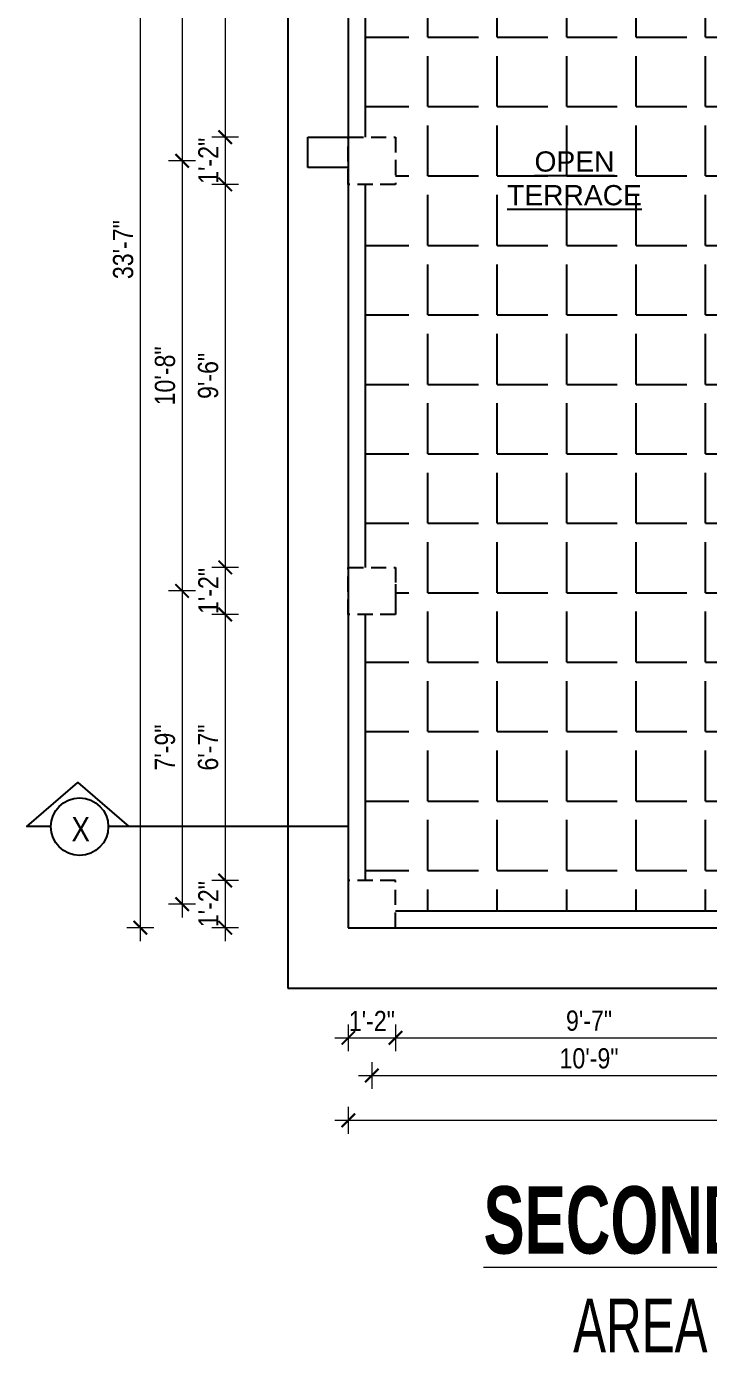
# Model space of a CAD drawing. Header units: inches. Extents: x -5096374 to -5070857, y -3259973 to -3243900.
# Drawn here: x -5072449.4 to -5072247, y -3258528.2 to -3258130.1 of the extents above; entities that cross this region are included whole.
import ezdxf

# ---------------------------------------------------------------- set-up
doc = ezdxf.new("R2010")
doc.units = ezdxf.units.IN
doc.header["$LTSCALE"] = 2
doc.header["$MEASUREMENT"] = 0
doc.header["$PDMODE"] = 34
doc.linetypes.add('HIDDEN', pattern=[0.375, 0.25, -0.125])
doc.layers.get('0').update_dxf_attribs({"linetype": 'CONTINUOUS'})
doc.layers.get('DEFPOINTS').update_dxf_attribs({"color": 141, "linetype": 'CONTINUOUS'})
doc.layers.add('A-Hatch', color=7, linetype='CONTINUOUS')
for name, color, linetype, lineweight in [('DIM 1-100', 4, 'CONTINUOUS', 13), ('TEXT', 181, 'CONTINUOUS', 25), ('Text-100.w', 254, 'CONTINUOUS', 9)]:
    doc.layers.add(name, color=color, linetype=linetype, lineweight=lineweight)
doc.styles.add('ARAIL', font='ARIALN.TTF')
doc.styles.add('Arial', font='arial.ttf', dxfattribs={"width": 0.8, "height": 12})
doc.styles.add('arial.', font='arial.ttf')
doc.styles.get("Standard").update_dxf_attribs({"font": 'ARIALN.TTF'})
doc.dimstyles.new('1 by 96', dxfattribs={"dimtxt": 6, "dimasz": 4, "dimexe": 4, "dimexo": 4, "dimgap": 2, "dimtad": 1, "dimdec": 0, "dimzin": 0, "dimdsep": 46, "dimlunit": 4, "dimtxsty": 'Standard', "dimblk": 'ARCHTICK', "dimcen": 0, "dimdle": 4, "dimadec": 0, "dimazin": 0, "dimtfac": 1, "dimtdec": 0, "dimtix": 1, "dimtofl": 0, "dimtmove": 1, "dimatfit": 3, "dimldrblk": 'ARCHTICK', "dimfxl": 4, "dimfxlon": 1, "dimtolj": 1, "dimtzin": 0, "dimlwd": -1, "dimlwe": -1, "dimarcsym": 0})

# ---------------------------------------------------------------- blocks, each defined once
blk = doc.blocks.new('_ArchTick')
at = {"color": 0, "linetype": 'ByBlock', "const_width": 0.15}
blk.add_lwpolyline([(-0.5, -0.5), (0.5, 0.5)], dxfattribs=at)
blk = doc.blocks.new('*D1170')
at = {"layer": 'DEFPOINTS', "color": 0, "ltscale": 0.5, "transparency": 16777216}
for p in [(-5072353.89, -3258008.9), (-5072390.45, -3258162.9), (-5072353.89, -3258162.9)]:
    blk.add_point(p, dxfattribs=at)
at = {"layer": 'DIM 1-100', "color": 0, "ltscale": 0.5, "transparency": 16777216}
for p, q in [((-5072390.45, -3258004.9), (-5072390.45, -3258166.9)), ((-5072386.45, -3258008.9), (-5072394.45, -3258008.9)), ((-5072386.45, -3258162.9), (-5072394.45, -3258162.9))]:
    blk.add_line(p, q, dxfattribs=at)
at = {"layer": 'DIM 1-100', "color": 0, "ltscale": 0.5, "transparency": 16777216, "xscale": 4, "yscale": 4, "zscale": 4}
for p, rotation in [((-5072390.45, -3258008.9), 90), ((-5072390.45, -3258162.9), 270)]:
    blk.add_blockref('_ArchTick', p, dxfattribs=dict(at, rotation=rotation))
at = {"layer": 'DIM 1-100', "color": 0, "ltscale": 0.5, "transparency": 16777216, "insert": (-5072395.51, -3258085.9), "char_height": 6, "attachment_point": 5, "rotation": 90}
blk.add_mtext('\\A1;12\'-10"', dxfattribs=at)
blk = doc.blocks.new('*D1171')
at = {"layer": 'DEFPOINTS', "color": 0, "ltscale": 0.5, "transparency": 16777216}
for p in [(-5072353.89, -3258162.9), (-5072390.45, -3258176.9), (-5072353.89, -3258176.9)]:
    blk.add_point(p, dxfattribs=at)
at = {"layer": 'DIM 1-100', "color": 0, "ltscale": 0.5, "transparency": 16777216}
for p, q in [((-5072390.45, -3258158.9), (-5072390.45, -3258180.9)), ((-5072386.45, -3258162.9), (-5072394.45, -3258162.9)), ((-5072386.45, -3258176.9), (-5072394.45, -3258176.9))]:
    blk.add_line(p, q, dxfattribs=at)
at = {"layer": 'DIM 1-100', "color": 0, "ltscale": 0.5, "transparency": 16777216, "xscale": 4, "yscale": 4, "zscale": 4}
for p, rotation in [((-5072390.45, -3258162.9), 90), ((-5072390.45, -3258176.9), 270)]:
    blk.add_blockref('_ArchTick', p, dxfattribs=dict(at, rotation=rotation))
at = {"layer": 'DIM 1-100', "color": 0, "ltscale": 0.5, "transparency": 16777216, "insert": (-5072395.46, -3258169.9), "char_height": 6, "attachment_point": 5, "rotation": 90}
blk.add_mtext('\\A1;1\'-2"', dxfattribs=at)
blk = doc.blocks.new('*D1172')
at = {"layer": 'DEFPOINTS', "color": 0, "ltscale": 0.5, "transparency": 16777216}
for p in [(-5072353.89, -3258176.9), (-5072390.45, -3258290.65), (-5072353.89, -3258290.65)]:
    blk.add_point(p, dxfattribs=at)
at = {"layer": 'DIM 1-100', "color": 0, "ltscale": 0.5, "transparency": 16777216}
for p, q in [((-5072390.45, -3258172.9), (-5072390.45, -3258294.65)), ((-5072386.45, -3258176.9), (-5072394.45, -3258176.9)), ((-5072386.45, -3258290.65), (-5072394.45, -3258290.65))]:
    blk.add_line(p, q, dxfattribs=at)
at = {"layer": 'DIM 1-100', "color": 0, "ltscale": 0.5, "transparency": 16777216, "xscale": 4, "yscale": 4, "zscale": 4}
for p, rotation in [((-5072390.45, -3258176.9), 90), ((-5072390.45, -3258290.65), 270)]:
    blk.add_blockref('_ArchTick', p, dxfattribs=dict(at, rotation=rotation))
at = {"layer": 'DIM 1-100', "color": 0, "ltscale": 0.5, "transparency": 16777216, "insert": (-5072395.51, -3258233.78), "char_height": 6, "attachment_point": 5, "rotation": 90}
blk.add_mtext('\\A1;9\'-6"', dxfattribs=at)
blk = doc.blocks.new('*D1173')
at = {"layer": 'DEFPOINTS', "color": 0, "ltscale": 0.5, "transparency": 16777216}
for p in [(-5072353.89, -3258290.65), (-5072390.45, -3258304.65), (-5072353.89, -3258304.65)]:
    blk.add_point(p, dxfattribs=at)
at = {"layer": 'DIM 1-100', "color": 0, "ltscale": 0.5, "transparency": 16777216}
for p, q in [((-5072390.45, -3258286.65), (-5072390.45, -3258308.65)), ((-5072386.45, -3258290.65), (-5072394.45, -3258290.65)), ((-5072386.45, -3258304.65), (-5072394.45, -3258304.65))]:
    blk.add_line(p, q, dxfattribs=at)
at = {"layer": 'DIM 1-100', "color": 0, "ltscale": 0.5, "transparency": 16777216, "xscale": 4, "yscale": 4, "zscale": 4}
for p, rotation in [((-5072390.45, -3258290.65), 90), ((-5072390.45, -3258304.65), 270)]:
    blk.add_blockref('_ArchTick', p, dxfattribs=dict(at, rotation=rotation))
at = {"layer": 'DIM 1-100', "color": 0, "ltscale": 0.5, "transparency": 16777216, "insert": (-5072395.46, -3258297.65), "char_height": 6, "attachment_point": 5, "rotation": 90}
blk.add_mtext('\\A1;1\'-2"', dxfattribs=at)
blk = doc.blocks.new('*D1174')
at = {"layer": 'DEFPOINTS', "color": 0, "ltscale": 0.5, "transparency": 16777216}
for p in [(-5072353.89, -3258304.65), (-5072390.45, -3258383.65), (-5072353.89, -3258383.65)]:
    blk.add_point(p, dxfattribs=at)
at = {"layer": 'DIM 1-100', "color": 0, "ltscale": 0.5, "transparency": 16777216}
for p, q in [((-5072390.45, -3258300.65), (-5072390.45, -3258387.65)), ((-5072386.45, -3258304.65), (-5072394.45, -3258304.65)), ((-5072386.45, -3258383.65), (-5072394.45, -3258383.65))]:
    blk.add_line(p, q, dxfattribs=at)
at = {"layer": 'DIM 1-100', "color": 0, "ltscale": 0.5, "transparency": 16777216, "xscale": 4, "yscale": 4, "zscale": 4}
for p, rotation in [((-5072390.45, -3258304.65), 90), ((-5072390.45, -3258383.65), 270)]:
    blk.add_blockref('_ArchTick', p, dxfattribs=dict(at, rotation=rotation))
at = {"layer": 'DIM 1-100', "color": 0, "ltscale": 0.5, "transparency": 16777216, "insert": (-5072395.51, -3258344.15), "char_height": 6, "attachment_point": 5, "rotation": 90}
blk.add_mtext('\\A1;6\'-7"', dxfattribs=at)
blk = doc.blocks.new('*D1175')
at = {"layer": 'DEFPOINTS', "color": 0, "ltscale": 0.5, "transparency": 16777216}
for p in [(-5072353.89, -3258383.65), (-5072390.45, -3258397.65), (-5072353.89, -3258397.65)]:
    blk.add_point(p, dxfattribs=at)
at = {"layer": 'DIM 1-100', "color": 0, "ltscale": 0.5, "transparency": 16777216}
for p, q in [((-5072390.45, -3258379.65), (-5072390.45, -3258401.65)), ((-5072386.45, -3258383.65), (-5072394.45, -3258383.65)), ((-5072386.45, -3258397.65), (-5072394.45, -3258397.65))]:
    blk.add_line(p, q, dxfattribs=at)
at = {"layer": 'DIM 1-100', "color": 0, "ltscale": 0.5, "transparency": 16777216, "xscale": 4, "yscale": 4, "zscale": 4}
for p, rotation in [((-5072390.45, -3258383.65), 90), ((-5072390.45, -3258397.65), 270)]:
    blk.add_blockref('_ArchTick', p, dxfattribs=dict(at, rotation=rotation))
at = {"layer": 'DIM 1-100', "color": 0, "ltscale": 0.5, "transparency": 16777216, "insert": (-5072395.46, -3258390.65), "char_height": 6, "attachment_point": 5, "rotation": 90}
blk.add_mtext('\\A1;1\'-2"', dxfattribs=at)
blk = doc.blocks.new('*D1176')
at = {"layer": 'DEFPOINTS', "color": 0, "ltscale": 0.5, "transparency": 16777216}
for p in [(-5072346.89, -3258001.9), (-5072403.25, -3258169.9), (-5072346.89, -3258169.9)]:
    blk.add_point(p, dxfattribs=at)
at = {"layer": 'DIM 1-100', "color": 0, "ltscale": 0.5, "transparency": 16777216}
for p, q in [((-5072403.25, -3257997.9), (-5072403.25, -3258173.9)), ((-5072399.25, -3258001.9), (-5072407.25, -3258001.9)), ((-5072399.25, -3258169.9), (-5072407.25, -3258169.9))]:
    blk.add_line(p, q, dxfattribs=at)
at = {"layer": 'DIM 1-100', "color": 0, "ltscale": 0.5, "transparency": 16777216, "xscale": 4, "yscale": 4, "zscale": 4}
for p, rotation in [((-5072403.25, -3258001.9), 90), ((-5072403.25, -3258169.9), 270)]:
    blk.add_blockref('_ArchTick', p, dxfattribs=dict(at, rotation=rotation))
at = {"layer": 'DIM 1-100', "color": 0, "ltscale": 0.5, "transparency": 16777216, "insert": (-5072408.26, -3258085.9), "char_height": 6, "attachment_point": 5, "rotation": 90}
blk.add_mtext("\\A1;14'", dxfattribs=at)
blk = doc.blocks.new('*D1177')
at = {"layer": 'DEFPOINTS', "color": 0, "ltscale": 0.5, "transparency": 16777216}
for p in [(-5072346.89, -3258169.9), (-5072403.25, -3258297.65), (-5072346.89, -3258297.65)]:
    blk.add_point(p, dxfattribs=at)
at = {"layer": 'DIM 1-100', "color": 0, "ltscale": 0.5, "transparency": 16777216}
for p, q in [((-5072403.25, -3258165.9), (-5072403.25, -3258301.65)), ((-5072399.25, -3258169.9), (-5072407.25, -3258169.9)), ((-5072399.25, -3258297.65), (-5072407.25, -3258297.65))]:
    blk.add_line(p, q, dxfattribs=at)
at = {"layer": 'DIM 1-100', "color": 0, "ltscale": 0.5, "transparency": 16777216, "xscale": 4, "yscale": 4, "zscale": 4}
for p, rotation in [((-5072403.25, -3258169.9), 90), ((-5072403.25, -3258297.65), 270)]:
    blk.add_blockref('_ArchTick', p, dxfattribs=dict(at, rotation=rotation))
at = {"layer": 'DIM 1-100', "color": 0, "ltscale": 0.5, "transparency": 16777216, "insert": (-5072408.31, -3258233.78), "char_height": 6, "attachment_point": 5, "rotation": 90}
blk.add_mtext('\\A1;10\'-8"', dxfattribs=at)
blk = doc.blocks.new('*D1178')
at = {"layer": 'DEFPOINTS', "color": 0, "ltscale": 0.5, "transparency": 16777216}
for p in [(-5072346.89, -3258297.65), (-5072403.25, -3258390.65), (-5072346.89, -3258390.65)]:
    blk.add_point(p, dxfattribs=at)
at = {"layer": 'DIM 1-100', "color": 0, "ltscale": 0.5, "transparency": 16777216}
for p, q in [((-5072403.25, -3258293.65), (-5072403.25, -3258394.65)), ((-5072399.25, -3258297.65), (-5072407.25, -3258297.65)), ((-5072399.25, -3258390.65), (-5072407.25, -3258390.65))]:
    blk.add_line(p, q, dxfattribs=at)
at = {"layer": 'DIM 1-100', "color": 0, "ltscale": 0.5, "transparency": 16777216, "xscale": 4, "yscale": 4, "zscale": 4}
for p, rotation in [((-5072403.25, -3258297.65), 90), ((-5072403.25, -3258390.65), 270)]:
    blk.add_blockref('_ArchTick', p, dxfattribs=dict(at, rotation=rotation))
at = {"layer": 'DIM 1-100', "color": 0, "ltscale": 0.5, "transparency": 16777216, "insert": (-5072408.31, -3258344.15), "char_height": 6, "attachment_point": 5, "rotation": 90}
blk.add_mtext('\\A1;7\'-9"', dxfattribs=at)
blk = doc.blocks.new('*D1179')
at = {"layer": 'DEFPOINTS', "color": 0, "ltscale": 0.5, "transparency": 16777216}
for p in [(-5072353.89, -3257994.9), (-5072415.67, -3258397.65), (-5072353.89, -3258397.65)]:
    blk.add_point(p, dxfattribs=at)
at = {"layer": 'DIM 1-100', "color": 0, "ltscale": 0.5, "transparency": 16777216}
for p, q in [((-5072415.67, -3257990.9), (-5072415.67, -3258401.65)), ((-5072411.67, -3257994.9), (-5072419.67, -3257994.9)), ((-5072411.67, -3258397.65), (-5072419.67, -3258397.65))]:
    blk.add_line(p, q, dxfattribs=at)
at = {"layer": 'DIM 1-100', "color": 0, "ltscale": 0.5, "transparency": 16777216, "xscale": 4, "yscale": 4, "zscale": 4}
for p, rotation in [((-5072415.67, -3257994.9), 90), ((-5072415.67, -3258397.65), 270)]:
    blk.add_blockref('_ArchTick', p, dxfattribs=dict(at, rotation=rotation))
at = {"layer": 'DIM 1-100', "color": 0, "ltscale": 0.5, "transparency": 16777216, "insert": (-5072420.74, -3258196.28), "char_height": 6, "attachment_point": 5, "rotation": 90}
blk.add_mtext('\\A1;33\'-7"', dxfattribs=at)
blk = doc.blocks.new('*D1184')
at = {"layer": 'DEFPOINTS', "color": 0, "ltscale": 0.5, "transparency": 16777216}
for p in [(-5072353.89, -3258397.65), (-5072339.89, -3258397.65), (-5072339.89, -3258430.36)]:
    blk.add_point(p, dxfattribs=at)
at = {"layer": 'DIM 1-100', "color": 0, "ltscale": 0.5, "transparency": 16777216}
for p, q in [((-5072353.89, -3258426.36), (-5072353.89, -3258434.36)), ((-5072339.89, -3258426.36), (-5072339.89, -3258434.36)), ((-5072357.89, -3258430.36), (-5072335.89, -3258430.36))]:
    blk.add_line(p, q, dxfattribs=at)
at = {"layer": 'DIM 1-100', "color": 0, "ltscale": 0.5, "transparency": 16777216, "xscale": 4, "yscale": 4, "zscale": 4, "rotation": 180}
blk.add_blockref('_ArchTick', (-5072353.89, -3258430.36), dxfattribs=at)
at = {"layer": 'DIM 1-100', "color": 0, "ltscale": 0.5, "transparency": 16777216, "xscale": 4, "yscale": 4, "zscale": 4}
blk.add_blockref('_ArchTick', (-5072339.89, -3258430.36), dxfattribs=at)
at = {"layer": 'DIM 1-100', "color": 0, "ltscale": 0.5, "transparency": 16777216, "insert": (-5072346.89, -3258425.35), "char_height": 6, "attachment_point": 5}
blk.add_mtext('\\A1;1\'-2"', dxfattribs=at)
blk = doc.blocks.new('*D1185')
at = {"layer": 'DEFPOINTS', "color": 0, "ltscale": 0.5, "transparency": 16777216}
for p in [(-5072339.89, -3258397.65), (-5072224.89, -3258397.65), (-5072224.89, -3258430.36)]:
    blk.add_point(p, dxfattribs=at)
at = {"layer": 'DIM 1-100', "color": 0, "ltscale": 0.5, "transparency": 16777216}
for p, q in [((-5072339.89, -3258426.36), (-5072339.89, -3258434.36)), ((-5072224.89, -3258426.36), (-5072224.89, -3258434.36)), ((-5072343.89, -3258430.36), (-5072220.89, -3258430.36))]:
    blk.add_line(p, q, dxfattribs=at)
at = {"layer": 'DIM 1-100', "color": 0, "ltscale": 0.5, "transparency": 16777216, "xscale": 4, "yscale": 4, "zscale": 4, "rotation": 180}
blk.add_blockref('_ArchTick', (-5072339.89, -3258430.36), dxfattribs=at)
at = {"layer": 'DIM 1-100', "color": 0, "ltscale": 0.5, "transparency": 16777216, "xscale": 4, "yscale": 4, "zscale": 4}
blk.add_blockref('_ArchTick', (-5072224.89, -3258430.36), dxfattribs=at)
at = {"layer": 'DIM 1-100', "color": 0, "ltscale": 0.5, "transparency": 16777216, "insert": (-5072282.39, -3258425.3), "char_height": 6, "attachment_point": 5}
blk.add_mtext('\\A1;9\'-7"', dxfattribs=at)
blk = doc.blocks.new('*D1189')
at = {"layer": 'DEFPOINTS', "color": 0, "ltscale": 0.5, "transparency": 16777216}
for p in [(-5072346.89, -3258390.65), (-5072217.89, -3258390.65), (-5072217.89, -3258441.55)]:
    blk.add_point(p, dxfattribs=at)
at = {"layer": 'DIM 1-100', "color": 0, "ltscale": 0.5, "transparency": 16777216}
for p, q in [((-5072346.89, -3258437.55), (-5072346.89, -3258445.55)), ((-5072217.89, -3258437.55), (-5072217.89, -3258445.55)), ((-5072350.89, -3258441.55), (-5072213.89, -3258441.55))]:
    blk.add_line(p, q, dxfattribs=at)
at = {"layer": 'DIM 1-100', "color": 0, "ltscale": 0.5, "transparency": 16777216, "xscale": 4, "yscale": 4, "zscale": 4, "rotation": 180}
blk.add_blockref('_ArchTick', (-5072346.89, -3258441.55), dxfattribs=at)
at = {"layer": 'DIM 1-100', "color": 0, "ltscale": 0.5, "transparency": 16777216, "xscale": 4, "yscale": 4, "zscale": 4}
blk.add_blockref('_ArchTick', (-5072217.89, -3258441.55), dxfattribs=at)
at = {"layer": 'DIM 1-100', "color": 0, "ltscale": 0.5, "transparency": 16777216, "insert": (-5072282.39, -3258436.49), "char_height": 6, "attachment_point": 5}
blk.add_mtext('\\A1;10\'-9"', dxfattribs=at)
blk = doc.blocks.new('*D1191')
at = {"layer": 'DEFPOINTS', "color": 0, "ltscale": 0.5, "transparency": 16777216}
for p in [(-5072353.89, -3258397.65), (-5072062.77, -3258397.65), (-5072062.77, -3258454.85)]:
    blk.add_point(p, dxfattribs=at)
at = {"layer": 'DIM 1-100', "color": 0, "ltscale": 0.5, "transparency": 16777216}
for p, q in [((-5072353.89, -3258450.85), (-5072353.89, -3258458.85)), ((-5072062.77, -3258450.85), (-5072062.77, -3258458.85)), ((-5072357.89, -3258454.85), (-5072058.77, -3258454.85))]:
    blk.add_line(p, q, dxfattribs=at)
at = {"layer": 'DIM 1-100', "color": 0, "ltscale": 0.5, "transparency": 16777216, "xscale": 4, "yscale": 4, "zscale": 4, "rotation": 180}
blk.add_blockref('_ArchTick', (-5072353.89, -3258454.85), dxfattribs=at)
at = {"layer": 'DIM 1-100', "color": 0, "ltscale": 0.5, "transparency": 16777216, "xscale": 4, "yscale": 4, "zscale": 4}
blk.add_blockref('_ArchTick', (-5072062.77, -3258454.85), dxfattribs=at)
at = {"layer": 'DIM 1-100', "color": 0, "ltscale": 0.5, "transparency": 16777216, "insert": (-5072208.33, -3258449.79), "char_height": 6, "attachment_point": 5}
blk.add_mtext('\\A1;24\'-3"', dxfattribs=at)

msp = doc.modelspace()

# ---------------------------------------------------------------- hatches: boundary and pattern name
at = {"layer": 'A-Hatch', "ltscale": 0.5}
h = msp.add_hatch(dxfattribs=at)
h.set_pattern_fill('ANGLE', color=256, scale=75)
h.set_pattern_definition([(0, (17816.598, 410.574), (0, 20.625), [15, -5.625]), (90, (17816.598, 410.574), (-20.625, 1e-15), [15, -5.625])])
h.paths.add_polyline_path([(-5072224.89, -3258049.06), (-5072224.89, -3258035.06), (-5072215.89, -3258035.06), (-5072215.89, -3257989.12), (-5072224.89, -3257989.12), (-5072224.89, -3257980.18), (-5072339.89, -3257997.81), (-5072339.89, -3258008.9), (-5072348.89, -3258008.9), (-5072348.89, -3258162.9), (-5072339.89, -3258162.9), (-5072339.89, -3258176.9), (-5072348.89, -3258176.9), (-5072348.89, -3258290.65), (-5072339.89, -3258290.65), (-5072339.89, -3258304.65), (-5072348.89, -3258304.65), (-5072348.89, -3258383.65), (-5072339.89, -3258383.65), (-5072339.89, -3258392.65), (-5072224.89, -3258392.65), (-5072224.89, -3258383.65), (-5072224.89, -3258304.65), (-5072224.89, -3258290.65), (-5072224.89, -3258212.9), (-5072224.87, -3258210.45), (-5072223.03, -3258210.45), (-5072223.03, -3258211.67), (-5072221.2, -3258211.67), (-5072221.2, -3258211.72, 0.413988), (-5072190.07, -3258180.57), (-5072221.22, -3258180.57), (-5072221.22, -3258179.34), (-5072223.06, -3258179.34), (-5072223.06, -3258180.57), (-5072224.89, -3258180.57), (-5072224.89, -3258176.9), (-5072224.89, -3258162.9), (-5072224.89, -3258159.22), (-5072223.06, -3258159.22), (-5072223.06, -3258160.45), (-5072221.22, -3258160.45), (-5072221.22, -3258159.22), (-5072190.07, -3258159.22, 0.413988), (-5072221.2, -3258128.07), (-5072221.2, -3258128.12), (-5072223.03, -3258128.12), (-5072223.03, -3258129.34), (-5072224.87, -3258129.34), (-5072224.87, -3258126.9), (-5072224.89, -3258126.9), (-5072224.89, -3258119.9)])
h.paths.add_polyline_path([(-5072204.94, -3258144.17, -1), (-5072226.65, -3258144.17, -1)], flags=16)
h.paths.add_polyline_path([(-5072204.94, -3258195.62, -1), (-5072226.65, -3258195.62, -1)], flags=16)
h.paths.add_polyline_path([(-5072308.11, -3258185.93), (-5072265.06, -3258185.93), (-5072265.06, -3258163.47), (-5072308.11, -3258163.47)], flags=24)
h.paths.add_polyline_path([(-5072228.05, -3258202.1), (-5072202.82, -3258202.1), (-5072202.82, -3258187.68), (-5072228.05, -3258187.68)], flags=24)
h.paths.add_polyline_path([(-5072228.05, -3258150.47), (-5072202.82, -3258150.47), (-5072202.82, -3258136.04), (-5072228.05, -3258136.04)], flags=24)

# ---------------------------------------------------------------- linework, layer by layer
at = {"ltscale": 0.5}
for p, q in [((-5072371.89, -3257997.66), (-5072371.89, -3258415.65)), ((-5072353.89, -3257994.9), (-5072353.89, -3258162.9)), ((-5072348.89, -3258008.9), (-5072348.89, -3258162.9)), ((-5072365.89, -3258162.9), (-5072353.89, -3258162.9)), ((-5072365.89, -3258171.9), (-5072365.89, -3258162.9)), ((-5072353.89, -3258162.9), (-5072353.89, -3258397.65)), ((-5072353.89, -3258171.9), (-5072365.89, -3258171.9)), ((-5072348.89, -3258176.9), (-5072348.89, -3258290.65)), ((-5072339.89, -3258295.65), (-5072339.89, -3258304.65)), ((-5072348.89, -3258304.65), (-5072348.89, -3258383.65)), ((-5072348.89, -3258304.65), (-5072348.89, -3258383.65)), ((-5072339.89, -3258392.65), (-5072224.89, -3258392.65)), ((-5072353.89, -3258397.65), (-5072197.89, -3258397.65)), ((-5072371.89, -3258415.65), (-5072061.52, -3258415.65))]:
    msp.add_line(p, q, dxfattribs=at)
at = {"linetype": 'HIDDEN', "ltscale": 9}
for points in [[(-5072353.89, -3258162.9), (-5072339.89, -3258162.9), (-5072339.89, -3258176.9), (-5072353.89, -3258176.9)], [(-5072353.89, -3258290.65), (-5072339.89, -3258290.65), (-5072339.89, -3258304.65), (-5072353.89, -3258304.65)], [(-5072339.89, -3258383.65), (-5072353.89, -3258383.65), (-5072353.89, -3258397.65), (-5072339.89, -3258397.65)]]:
    msp.add_lwpolyline(points, close=True, dxfattribs=at)
at = {"layer": 'TEXT'}
for points in [[(-5072442.23, -3258367.65), (-5072449.37, -3258367.65), (-5072434.23, -3258354.57), (-5072419.09, -3258367.65)], [(-5072353.89, -3258367.65), (-5072425.16, -3258367.65)]]:
    msp.add_lwpolyline(points, dxfattribs=at)
msp.add_circle((-5072433.7, -3258367.65), 8.53, dxfattribs=at)

# ---------------------------------------------------------------- texts
at = {"layer": 'TEXT', "lineweight": -2, "insert": (-5072286.71, -3258175.15), "char_height": 6, "width": 127.5059, "attachment_point": 5, "style": 'arial.'}
msp.add_mtext('{\\LOPEN \\PTERRACE}', dxfattribs=at)
at = {"layer": 'TEXT', "insert": (-5072430.61, -3258364.82), "char_height": 7.2, "attachment_point": 3, "style": 'ARAIL'}
msp.add_mtext_dynamic_manual_height_columns('X', width=125.4648, gutter_width=90, heights=[0], dxfattribs=at)
at = {"layer": 'Text-100.w', "insert": (-5072214.98, -3258474.44), "char_height": 20, "width": 569.1024, "attachment_point": 2, "style": 'Arial'}
msp.add_mtext('\\A1;{\\fArial Narrow|b1|i0|c0|p34;\\L SECOND FLOOR PLAN\\P\\fArial Narrow|b0|i0|c0|p34;\\H0.8x;\\lAREA : 376.4 SQ. FT.\\H1.02306x; }', dxfattribs=at)

# ---------------------------------------------------------------- dimensions: what is measured, and where the dimension line sits
at = {"layer": 'DIM 1-100', "ltscale": 0.5}
for base, p1, p2, picture, middle in [((-5072415.67, -3258397.65), (-5072353.89, -3257994.9), (-5072353.89, -3258397.65), '*D1179', (-5072420.74, -3258196.28)), ((-5072403.25, -3258169.9), (-5072346.89, -3258001.9), (-5072346.89, -3258169.9), '*D1176', (-5072408.26, -3258085.9)), ((-5072390.45, -3258162.9), (-5072353.89, -3258008.9), (-5072353.89, -3258162.9), '*D1170', (-5072395.51, -3258085.9)), ((-5072403.25, -3258297.65), (-5072346.89, -3258169.9), (-5072346.89, -3258297.65), '*D1177', (-5072408.31, -3258233.78)), ((-5072390.45, -3258290.65), (-5072353.89, -3258176.9), (-5072353.89, -3258290.65), '*D1172', (-5072395.51, -3258233.78)), ((-5072403.25, -3258390.65), (-5072346.89, -3258297.65), (-5072346.89, -3258390.65), '*D1178', (-5072408.31, -3258344.15)), ((-5072390.45, -3258383.65), (-5072353.89, -3258304.65), (-5072353.89, -3258383.65), '*D1174', (-5072395.51, -3258344.15))]:
    dim = msp.add_linear_dim(base=base, p1=p1, p2=p2, angle=90, dimstyle='1 by 96', dxfattribs=at)
    dim.commit()
    dim.dimension.update_dxf_attribs({"geometry": picture, "text_midpoint": middle})
for base, p1, p2, picture, middle in [((-5072390.45, -3258176.9), (-5072353.89, -3258162.9), (-5072353.89, -3258176.9), '*D1171', (-5072390.45, -3258169.9)), ((-5072390.45, -3258304.65), (-5072353.89, -3258290.65), (-5072353.89, -3258304.65), '*D1173', (-5072390.45, -3258297.65)), ((-5072390.45, -3258397.65), (-5072353.89, -3258383.65), (-5072353.89, -3258397.65), '*D1175', (-5072390.45, -3258390.65))]:
    dim = msp.add_linear_dim(base=base, p1=p1, p2=p2, angle=90, dimstyle='1 by 96', dxfattribs=at)
    dim.commit()
    dim.dimension.update_dxf_attribs({"geometry": picture, "text_midpoint": middle, "dimtype": 160})
for base, p1, p2, picture, middle in [((-5072217.89, -3258441.55), (-5072346.89, -3258390.65), (-5072217.89, -3258390.65), '*D1189', (-5072282.39, -3258436.49)), ((-5072062.77, -3258454.85), (-5072353.89, -3258397.65), (-5072062.77, -3258397.65), '*D1191', (-5072208.33, -3258449.79)), ((-5072224.89, -3258430.36), (-5072339.89, -3258397.65), (-5072224.89, -3258397.65), '*D1185', (-5072282.39, -3258425.3))]:
    dim = msp.add_linear_dim(base=base, p1=p1, p2=p2, dimstyle='1 by 96', dxfattribs=at)
    dim.commit()
    dim.dimension.update_dxf_attribs({"geometry": picture, "text_midpoint": middle})
dim = msp.add_linear_dim(base=(-5072339.89, -3258430.36), p1=(-5072353.89, -3258397.65), p2=(-5072339.89, -3258397.65), dimstyle='1 by 96', dxfattribs=at)
dim.commit()
dim.dimension.update_dxf_attribs({"geometry": '*D1184', "text_midpoint": (-5072346.89, -3258430.36), "dimtype": 160})

doc.saveas('drawing.dxf')
